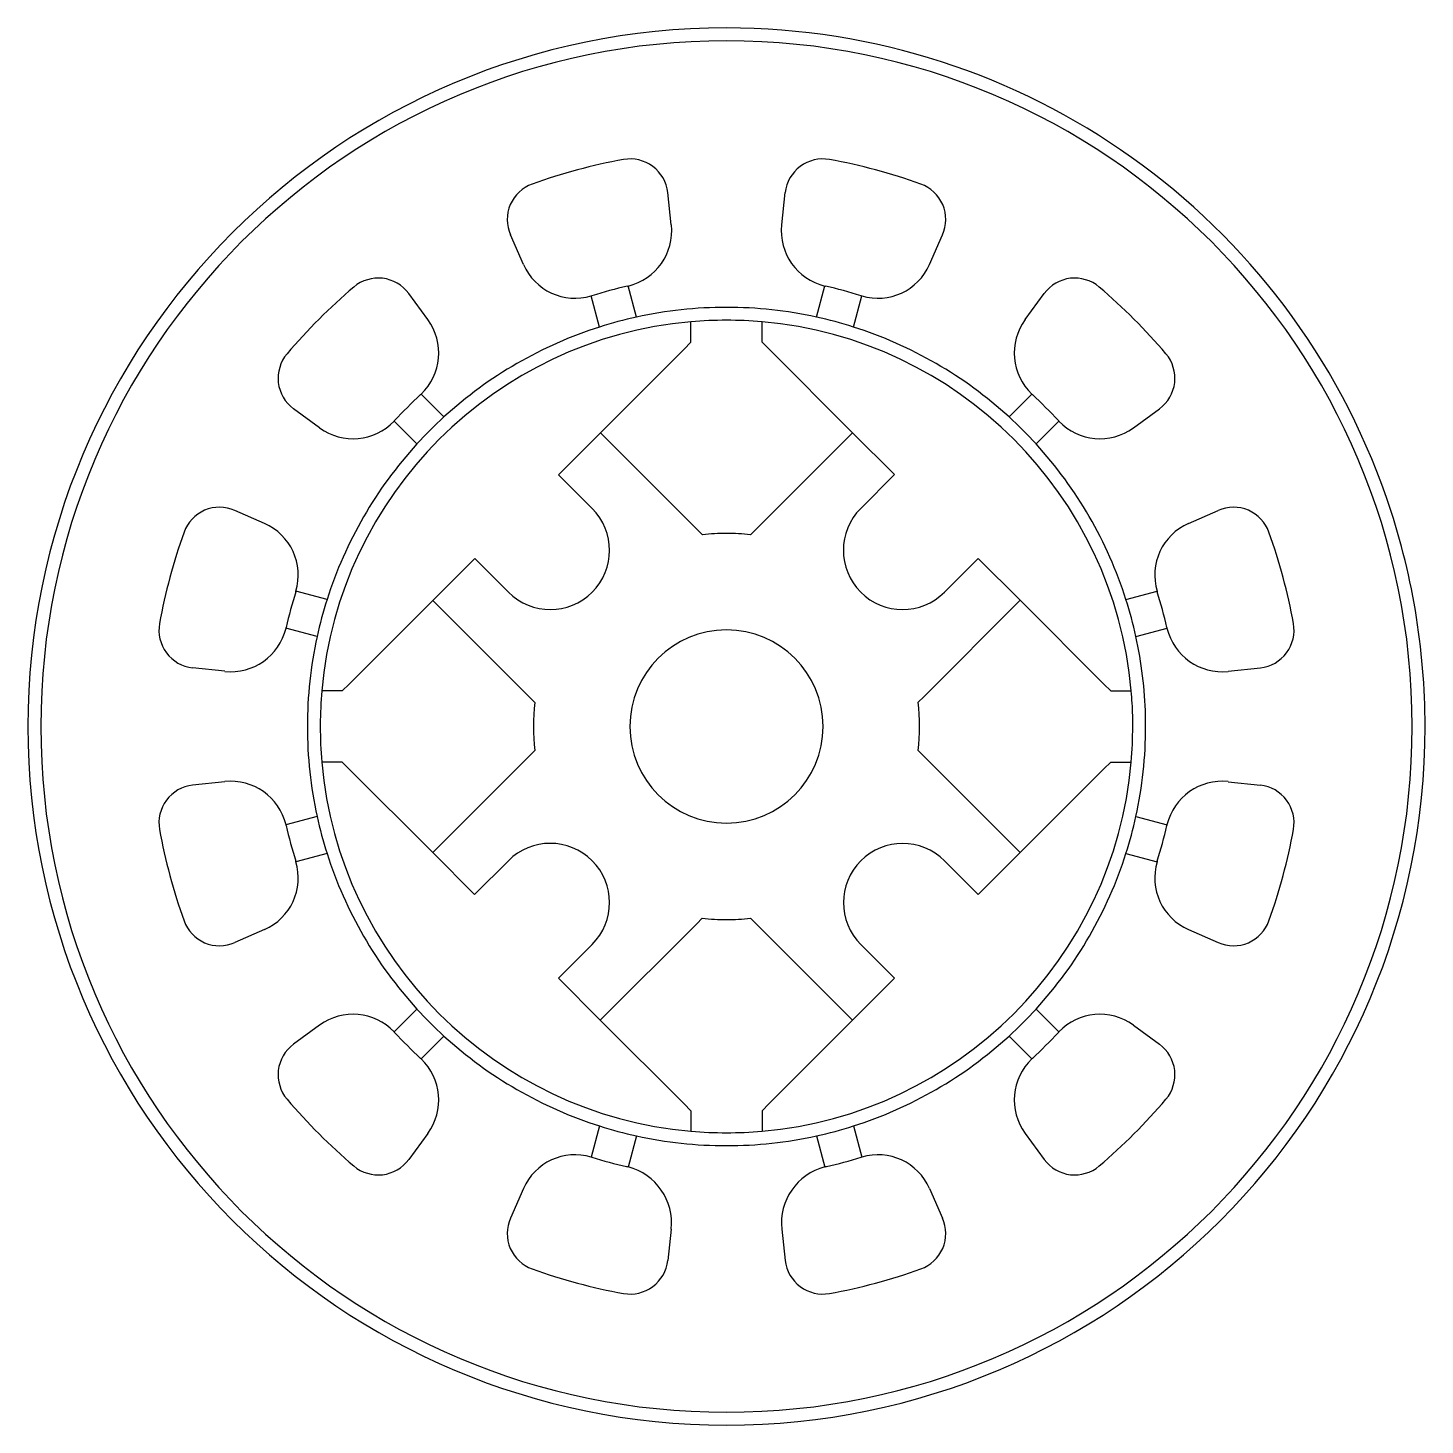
# Model space of a CAD drawing. Extents: x -21.7 to 21.7, y -21.7 to 21.7.
import ezdxf

# ---------------------------------------------------------------- set-up
doc = ezdxf.new("R2010")
doc.units = 0
for name, color, linetype in [('layer1', 7, 'CONTINUOUS'), ('layer12', 7, 'CONTINUOUS'), ('layer14', 7, 'CONTINUOUS'), ('layer15', 7, 'CONTINUOUS'), ('layer16', 7, 'CONTINUOUS'), ('layer4', 7, 'CONTINUOUS'), ('layer5', 7, 'CONTINUOUS'), ('layer6', 7, 'CONTINUOUS'), ('layer9', 7, 'CONTINUOUS')]:
    doc.layers.add(name, color=color, linetype=linetype)

msp = doc.modelspace()

# ---------------------------------------------------------------- linework, layer by layer
at = {"layer": 'layer1'}
for p, q in [((12.62, 0.062), (12.62, 0.337)), ((13.02, 0.062), (13.02, 0.337))]:
    msp.add_line(p, q, dxfattribs=at)
at = {"layer": 'layer12'}
for p, q in [((-1.714, 15.586), (-1.824, 16.585)), ((1.714, 15.586), (1.824, 16.585)), ((-6.307, 14.352), (-6.713, 15.275)), ((6.307, 14.352), (6.713, 15.275)), ((-9.276, 12.64), (-9.872, 13.452)), ((9.276, 12.64), (9.872, 13.452)), ((-12.64, 9.276), (-13.452, 9.872)), ((12.64, 9.276), (13.452, 9.872)), ((-14.352, 6.307), (-15.275, 6.713)), ((14.352, 6.307), (15.275, 6.713)), ((-15.586, 1.714), (-16.585, 1.824)), ((15.586, 1.714), (16.585, 1.824)), ((15.586, -1.714), (16.585, -1.824)), ((-14.352, -6.307), (-15.275, -6.713)), ((14.352, -6.307), (15.275, -6.713)), ((-12.64, -9.276), (-13.452, -9.872)), ((12.64, -9.276), (13.452, -9.872)), ((-9.276, -12.64), (-9.872, -13.452)), ((9.276, -12.64), (9.872, -13.452)), ((-6.307, -14.352), (-6.713, -15.275)), ((6.307, -14.352), (6.713, -15.275)), ((-1.717, -15.616), (-1.824, -16.585)), ((1.717, -15.616), (1.824, -16.585))]:
    msp.add_line(p, q, dxfattribs=at)
for centre, radius, start, end in [((0, 0), 17.9, 100.2978, 109.7022), ((-2.99, 16.457), 1.173, 6.2751, 100.2978), ((2.99, 16.457), 1.173, 79.7022, 173.7249), ((0, 0), 17.9, 70.2978, 79.7022), ((-5.639, 15.747), 1.173, 109.7022, 203.7249), ((5.639, 15.747), 1.173, 336.2751, 70.2978), ((-3.462, 15.394), 1.759, 283.4567, 6.2785), ((3.462, 15.394), 1.759, 173.7215, 256.5433), ((-4.701, 15.058), 1.755, 203.7212, 286.5158), ((4.701, 15.058), 1.755, 253.4842, 336.2788), ((-10.818, 12.757), 1.173, 36.2751, 130.2978), ((10.818, 12.757), 1.173, 49.7022, 143.7249), ((0, 0), 17.9, 130.2978, 139.7022), ((0, 0), 14.02, 102.6745, 107.3389), ((-3.449, 15.397), 1.759, 282.2362, 283.015), ((3.449, 15.397), 1.759, 256.985, 257.7638), ((0, 0), 14.02, 72.6611, 77.3255), ((0, 0), 17.9, 40.2978, 49.7022), ((-4.715, 15.054), 1.755, 286.9804, 287.7998), ((4.715, 15.054), 1.755, 252.2002, 253.0196), ((-10.693, 11.6), 1.757, 313.4695, 36.2786), ((10.693, 11.6), 1.757, 143.7214, 226.5305), ((-12.757, 10.818), 1.173, 139.7022, 233.7249), ((12.757, 10.818), 1.173, 306.2751, 40.2978), ((0, 0), 14.02, 132.6683, 137.3317), ((-10.683, 11.61), 1.757, 312.2195, 313.0171), ((10.683, 11.61), 1.757, 226.9829, 227.7805), ((0, 0), 14.02, 42.6683, 47.3317), ((-11.6, 10.693), 1.757, 233.7214, 316.5305), ((-11.61, 10.683), 1.757, 316.9829, 317.7805), ((11.61, 10.683), 1.757, 222.2195, 223.0171), ((11.6, 10.693), 1.757, 223.4695, 306.2786), ((-15.747, 5.639), 1.173, 66.2751, 160.2978), ((15.747, 5.639), 1.173, 19.7022, 113.7249), ((-15.058, 4.701), 1.755, 343.4842, 66.2788), ((15.058, 4.701), 1.755, 113.7212, 196.5158), ((0, 0), 17.9, 160.2978, 169.7022), ((0, 0), 17.9, 10.2978, 19.7022), ((0, 0), 14.02, 162.6611, 167.3255), ((-15.054, 4.715), 1.755, 342.2002, 343.0196), ((15.054, 4.715), 1.755, 196.9804, 197.7998), ((0, 0), 14.02, 12.6745, 17.3389), ((-16.457, 2.99), 1.173, 169.7022, 263.7249), ((-15.394, 3.462), 1.759, 263.7215, 346.5433), ((-15.397, 3.449), 1.759, 346.985, 347.7638), ((15.391, 3.476), 1.759, 193.1375, 193.9212), ((15.394, 3.462), 1.759, 193.4546, 276.2715), ((16.457, 2.99), 1.173, 276.2751, 10.2978), ((-15.394, -3.462), 1.759, 13.4567, 96.2785), ((15.394, -3.462), 1.759, 83.7215, 166.5433), ((-16.457, -2.99), 1.173, 96.2751, 190.2978), ((16.457, -2.99), 1.173, 349.7022, 83.7249), ((0, 0), 17.9, 190.2978, 199.7022), ((-15.397, -3.449), 1.759, 12.2362, 13.015), ((0, 0), 14.02, 192.6745, 197.3389), ((0, 0), 14.02, 342.6611, 347.3255), ((15.397, -3.449), 1.759, 166.985, 167.7638), ((0, 0), 17.9, 340.2978, 349.7022), ((-15.058, -4.701), 1.755, 293.7212, 16.5158), ((-15.054, -4.715), 1.755, 16.9804, 17.7998), ((15.058, -4.701), 1.755, 163.4842, 246.2788), ((15.054, -4.715), 1.755, 162.2002, 163.0196), ((-15.747, -5.639), 1.173, 199.7022, 293.7249), ((15.747, -5.639), 1.173, 246.2751, 340.2978), ((-11.6, -10.693), 1.757, 43.4695, 126.2786), ((11.6, -10.693), 1.757, 53.7214, 136.5305), ((-11.61, -10.683), 1.757, 42.2195, 43.0171), ((0, 0), 14.02, 222.6683, 227.3317), ((0, 0), 14.02, 312.6683, 317.3317), ((11.61, -10.683), 1.757, 136.9829, 137.7805), ((-12.757, -10.818), 1.173, 126.2751, 220.2978), ((12.757, -10.818), 1.173, 319.7022, 53.7249), ((-10.683, -11.61), 1.757, 46.9829, 47.7805), ((-10.693, -11.6), 1.757, 323.7214, 46.5305), ((10.693, -11.6), 1.757, 133.4695, 216.2786), ((10.683, -11.61), 1.757, 132.2195, 133.0171), ((0, 0), 17.9, 220.2978, 229.7022), ((0, 0), 17.9, 310.2978, 319.7022), ((-10.818, -12.757), 1.173, 229.7022, 323.7249), ((-4.701, -15.058), 1.755, 73.4842, 156.2788), ((-4.715, -15.054), 1.755, 72.2002, 73.0196), ((0, 0), 14.02, 252.6611, 257.2182), ((0, 0), 14.02, 282.7818, 287.3389), ((4.715, -15.054), 1.755, 106.9804, 107.7998), ((4.701, -15.058), 1.755, 23.7212, 106.5158), ((10.818, -12.757), 1.173, 216.2751, 310.2978), ((-3.471, -15.427), 1.792, 76.5187, 78.1227), ((-3.499, -15.419), 1.792, 353.7103, 75.5996), ((3.499, -15.419), 1.792, 104.4004, 186.2897), ((3.471, -15.427), 1.792, 101.8773, 103.4813), ((-5.639, -15.747), 1.173, 156.2751, 250.2978), ((5.639, -15.747), 1.173, 289.7022, 23.7249), ((0, 0), 17.9, 250.2978, 259.7022), ((-2.99, -16.457), 1.173, 259.7022, 353.7249), ((2.99, -16.457), 1.173, 186.2751, 280.2978), ((0, 0), 17.9, 280.2978, 289.7022)]:
    msp.add_arc(centre, radius, start, end, dxfattribs=at)
at = {"layer": 'layer14'}
for p, q in [((-2.794, 12.717), (-3.053, 13.684)), ((2.794, 12.717), (3.053, 13.684)), ((-3.943, 12.409), (-4.202, 13.375)), ((3.943, 12.409), (4.202, 13.375)), ((-12.409, 3.943), (-13.375, 4.202)), ((12.409, 3.943), (13.375, 4.202)), ((-12.717, 2.794), (-13.684, 3.053)), ((-12.717, -2.794), (-13.684, -3.053)), ((-12.409, -3.943), (-13.375, -4.202)), ((-3.943, -12.409), (-4.202, -13.375)), ((-2.794, -12.717), (-3.053, -13.684))]:
    msp.add_line(p, q, dxfattribs=at)
at = {"layer": 'layer15'}
for p, q in [((-8.776, 9.618), (-9.484, 10.325)), ((8.776, 9.618), (9.484, 10.325)), ((-9.618, 8.776), (-10.325, 9.484)), ((9.618, 8.776), (10.325, 9.484)), ((12.717, 2.794), (13.684, 3.053)), ((12.717, -2.794), (13.684, -3.053)), ((12.409, -3.943), (13.375, -4.202)), ((-9.618, -8.776), (-10.325, -9.484)), ((9.618, -8.776), (10.325, -9.484)), ((-8.776, -9.618), (-9.484, -10.325)), ((8.776, -9.618), (9.484, -10.325)), ((3.943, -12.409), (4.202, -13.375)), ((2.794, -12.717), (3.053, -13.684))]:
    msp.add_line(p, q, dxfattribs=at)
at = {"layer": 'layer16'}
msp.add_line((-15.586, -1.714), (-16.585, -1.824), dxfattribs=at)
at = {"layer": 'layer4'}
for start, end in [(90, 180), (0, 90), (270, 360), (180, 270)]:
    msp.add_arc((0, 0), 21.3, start, end, dxfattribs=at)
at = {"layer": 'layer5'}
for centre, radius, start, end in [((0, 0), 21.7, 90, 180), ((0, 0), 21.7, 19.1264, 90), ((0, -0.001), 12.621, 90.0002, 95.023), ((0, -0.001), 12.621, 84.977, 89.9998), ((0.001, -0.001), 12.621, 95.0278, 174.9722), ((0.001, 0.001), 12.619, 5.0185, 84.9815), ((0, 0), 21.7, 360, 19.1264), ((0.001, -0.002), 12.621, 174.9685, 179.7075), ((0.008, -0.074), 12.619, 1.8664, 5.3594), ((0.002, 0.031), 12.622, 179.8581, 180.1419), ((0, 0), 12.62, 180, 185.0232), ((0, 0), 21.7, 270, 360), ((0, 0), 12.62, 354.9768, 0), ((0, 0.031), 12.62, 359.8581, 0.1419), ((0, 0), 21.7, 180, 270), ((0, 0), 12.62, 185.0232, 264.9768), ((0, 0), 12.62, 275.0232, 354.9768), ((0, 0), 12.62, 264.9768, 270), ((0, 0), 12.62, 270, 275.0232)]:
    msp.add_arc(centre, radius, start, end, dxfattribs=at)
at = {"layer": 'layer6'}
for centre, radius, start, end in [((0, 0), 13.02, 102.3898, 107.6283), ((0, 0), 13.02, 90.0001, 102.3897), ((0, 0), 13.02, 77.6103, 89.9999), ((0, 0), 13.02, 72.3717, 77.6102), ((0, 0), 13.02, 107.6286, 132.3812), ((0, 0), 13.02, 47.6188, 72.3715), ((0, 0), 13.02, 132.3815, 137.6185), ((0, 0), 13.02, 42.3815, 47.6185), ((0, 0), 13.02, 137.6188, 162.3714), ((0, 0), 13.02, 30.0425, 42.3813), ((0, 0), 13.02, 17.6284, 30.0424), ((0, 0), 13.02, 162.3717, 167.6101), ((0.001, 0), 13.019, 12.3897, 17.6285), ((0, 0), 13.02, 167.6103, 179.9999), ((0.006, -0.022), 13.019, 1.5837, 12.4917), ((0, 0), 13.02, 347.6102, 360), ((0, 0.031), 13.02, 359.8625, 0.1375), ((0, 0), 13.02, 180, 192.3898), ((0, 0), 13.02, 192.3898, 197.6283), ((0, 0), 13.02, 342.3717, 347.6102), ((0, 0), 13.02, 197.6283, 222.3814), ((0, 0), 13.02, 317.6186, 342.3717), ((0, 0), 13.02, 222.3814, 227.6186), ((0, 0), 13.02, 312.3814, 317.6186), ((0, 0), 13.02, 227.6186, 252.3717), ((0, 0), 13.02, 287.6283, 312.3814), ((0, 0), 13.02, 252.3717, 257.6102), ((0, 0), 13.02, 282.3898, 287.6283), ((0, 0), 13.02, 257.6102, 270), ((0, 0), 13.02, 270, 282.3898)]:
    msp.add_arc(centre, radius, start, end, dxfattribs=at)
at = {"layer": 'layer9'}
for p, q in [((-1.105, 11.934), (-1.105, 12.572)), ((1.105, 11.934), (1.105, 12.572)), ((-3.917, 9.122), (-1.315, 11.725)), ((-1.315, 11.725), (-1.105, 11.934)), ((1.312, 11.727), (1.105, 11.934)), ((1.312, 11.727), (3.915, 9.125)), ((-5.218, 7.821), (-3.917, 9.122)), ((-3.917, 9.122), (-0.923, 6.128)), ((3.915, 9.125), (0.921, 6.131)), ((3.915, 9.125), (5.216, 7.823)), ((-4.171, 6.774), (-5.218, 7.821)), ((5.216, 7.823), (4.169, 6.776)), ((-0.923, 6.128), (-0.748, 5.953)), ((0.921, 6.131), (0.744, 5.954)), ((-9.122, 3.917), (-7.821, 5.218)), ((-7.821, 5.218), (-6.774, 4.171)), ((7.818, 5.221), (6.771, 4.174)), ((7.818, 5.221), (9.12, 3.92)), ((-11.64, 1.399), (-9.122, 3.917)), ((-9.122, 3.917), (-6.128, 0.923)), ((9.12, 3.92), (6.126, 0.926)), ((9.12, 3.92), (11.722, 1.317)), ((-11.725, 1.315), (-11.934, 1.105)), ((-11.725, 1.315), (-11.64, 1.399)), ((11.722, 1.317), (11.934, 1.105)), ((-11.934, 1.105), (-12.572, 1.105)), ((-6.128, 0.923), (-5.953, 0.748)), ((6.126, 0.926), (5.953, 0.753)), ((11.934, 1.105), (12.572, 1.105)), ((-6.131, -0.921), (-5.954, -0.744)), ((6.128, -0.923), (5.953, -0.748)), ((-11.934, -1.105), (-12.572, -1.105)), ((-11.727, -1.312), (-11.934, -1.105)), ((-9.125, -3.915), (-6.131, -0.921)), ((9.122, -3.917), (6.128, -0.923)), ((11.725, -1.315), (11.934, -1.105)), ((11.934, -1.105), (12.572, -1.105)), ((-11.727, -1.312), (-9.125, -3.915)), ((9.122, -3.917), (11.725, -1.315)), ((-9.125, -3.915), (-7.823, -5.216)), ((-7.823, -5.216), (-6.776, -4.169)), ((6.774, -4.171), (7.821, -5.218)), ((7.821, -5.218), (9.122, -3.917)), ((-0.926, -6.126), (-0.753, -5.953)), ((0.923, -6.128), (0.748, -5.953)), ((-3.92, -9.12), (-0.926, -6.126)), ((3.917, -9.122), (0.923, -6.128)), ((-5.221, -7.818), (-4.174, -6.771)), ((5.218, -7.821), (4.171, -6.774)), ((-5.221, -7.818), (-3.92, -9.12)), ((3.917, -9.122), (5.218, -7.821)), ((-3.92, -9.12), (-1.317, -11.722)), ((1.315, -11.725), (3.917, -9.122)), ((-1.317, -11.722), (-1.105, -11.934)), ((-1.105, -11.934), (-1.105, -12.572)), ((1.315, -11.725), (1.105, -11.934)), ((1.105, -11.934), (1.105, -12.572))]:
    msp.add_line(p, q, dxfattribs=at)
for centre, radius, start, end in [((-5.472, 5.472), 1.84, 225, 45), ((5.47, 5.475), 1.84, 135, 315), ((0, 0), 6, 90, 97.1633), ((0, 0), 6, 82.8794, 90), ((0, 0), 3, 90, 180), ((0, 0), 3, 0, 90), ((0, 0), 6, 172.8367, 187.1206), ((0, 0), 6, 352.8367, 7.2059), ((0, 0), 3, 270, 360), ((0, 0), 3, 180, 270), ((-5.475, -5.47), 1.84, 45, 135), ((5.472, -5.472), 1.84, 45, 135), ((-5.475, -5.47), 1.84, 315, 45), ((5.472, -5.472), 1.84, 135, 225), ((0, 0), 6, 262.7941, 270), ((0, 0), 6, 270, 277.1633)]:
    msp.add_arc(centre, radius, start, end, dxfattribs=at)

doc.saveas('drawing.dxf')
